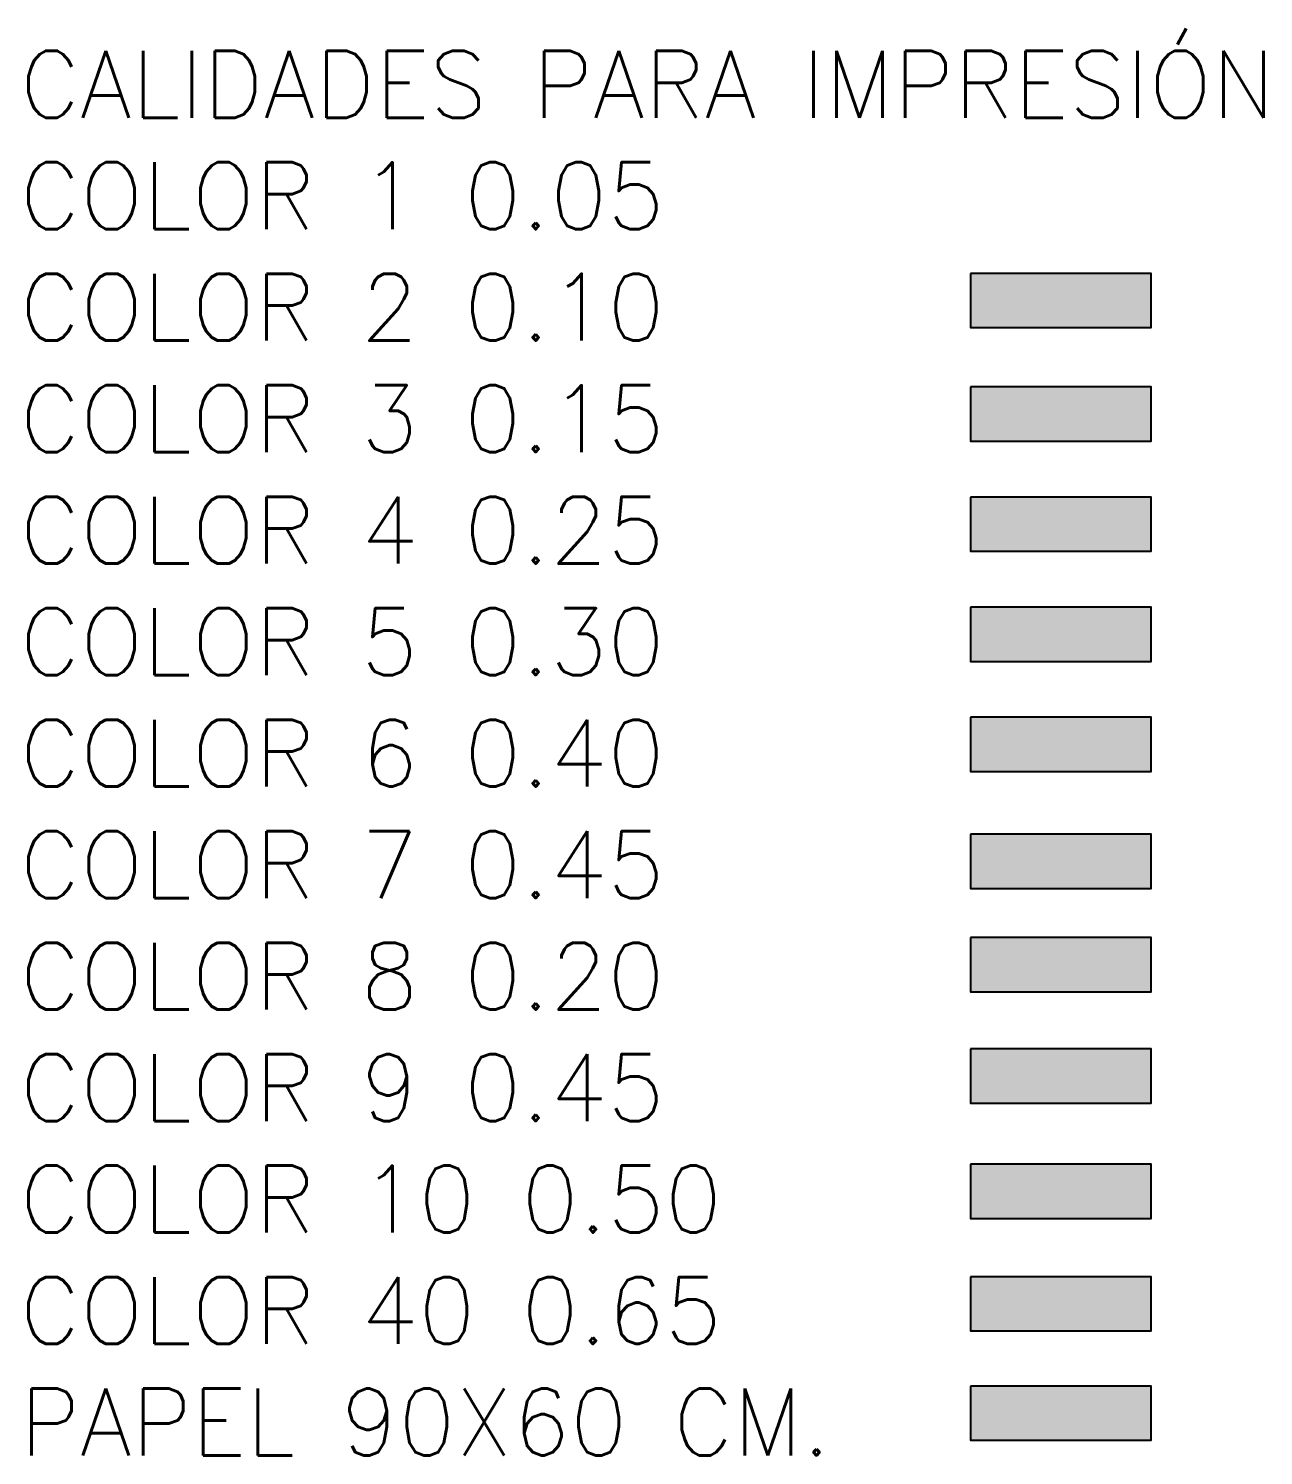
# Model space of a CAD drawing. Header units: millimetres. Extents: x -478 to -58, y -79 to 80.
# Drawn here: x -345.39 to -311.2, y 21.29 to 60.78 of the extents above; entities that cross this region are included whole.
import ezdxf

# ---------------------------------------------------------------- set-up
doc = ezdxf.new("R2010")
doc.units = ezdxf.units.MM
doc.header["$MEASUREMENT"] = 0
doc.styles.add('PEQ', font='simplex.shx', dxfattribs={"height": 0.09})

msp = doc.modelspace()

# ---------------------------------------------------------------- hatches: boundary and pattern name
for color, points in [(1, [(-319.30812, 54.00184), (-319.30812, 52.50184), (-314.30812, 52.50184), (-314.30812, 54.00184)]), (2, [(-319.30812, 50.85937), (-319.30812, 49.35937), (-314.30812, 49.35937), (-314.30812, 50.85937)]), (3, [(-319.30812, 47.81212), (-319.30812, 46.31212), (-314.30812, 46.31212), (-314.30812, 47.81212)]), (4, [(-319.30812, 44.76488), (-319.30812, 43.26488), (-314.30812, 43.26488), (-314.30812, 44.76488)]), (5, [(-319.30812, 41.71763), (-319.30812, 40.21763), (-314.30812, 40.21763), (-314.30812, 41.71763)]), (6, [(-319.30812, 38.47993), (-319.30812, 36.97993), (-314.30812, 36.97993), (-314.30812, 38.47993)]), (7, [(-319.30812, 35.62314), (-319.30812, 34.12314), (-314.30812, 34.12314), (-314.30812, 35.62314)]), (8, [(-319.30812, 32.54269), (-319.30812, 31.04269), (-314.30812, 31.04269), (-314.30812, 32.54269)]), (9, [(-319.30812, 29.34745), (-319.30812, 27.84745), (-314.30812, 27.84745), (-314.30812, 29.34745)]), (10, [(-319.30812, 26.2363), (-319.30812, 24.7363), (-314.30812, 24.7363), (-314.30812, 26.2363)]), (40, [(-319.30812, 23.20924), (-319.30812, 21.70924), (-314.30812, 21.70924), (-314.30812, 23.20924)])]:
    msp.add_hatch(color=color).paths.add_polyline_path(points)

# ---------------------------------------------------------------- linework, layer by layer
at = {"color": 1}
msp.add_lwpolyline([(-319.30812, 54.00184), (-319.30812, 52.50184), (-314.30812, 52.50184), (-314.30812, 54.00184)], close=True, dxfattribs=at)
at = {"color": 2}
msp.add_lwpolyline([(-319.30812, 50.85937), (-319.30812, 49.35937), (-314.30812, 49.35937), (-314.30812, 50.85937)], close=True, dxfattribs=at)
at = {"color": 3}
msp.add_lwpolyline([(-319.30812, 47.81212), (-319.30812, 46.31212), (-314.30812, 46.31212), (-314.30812, 47.81212)], close=True, dxfattribs=at)
at = {"color": 4}
msp.add_lwpolyline([(-319.30812, 44.76488), (-319.30812, 43.26488), (-314.30812, 43.26488), (-314.30812, 44.76488)], close=True, dxfattribs=at)
at = {"color": 5}
msp.add_lwpolyline([(-319.30812, 41.71763), (-319.30812, 40.21763), (-314.30812, 40.21763), (-314.30812, 41.71763)], close=True, dxfattribs=at)
at = {"color": 6}
msp.add_lwpolyline([(-319.30812, 38.47993), (-319.30812, 36.97993), (-314.30812, 36.97993), (-314.30812, 38.47993)], close=True, dxfattribs=at)
at = {"color": 7}
msp.add_lwpolyline([(-319.30812, 35.62314), (-319.30812, 34.12314), (-314.30812, 34.12314), (-314.30812, 35.62314)], close=True, dxfattribs=at)
at = {"color": 8}
msp.add_lwpolyline([(-319.30812, 32.54269), (-319.30812, 31.04269), (-314.30812, 31.04269), (-314.30812, 32.54269)], close=True, dxfattribs=at)
at = {"color": 9}
msp.add_lwpolyline([(-319.30812, 29.34745), (-319.30812, 27.84745), (-314.30812, 27.84745), (-314.30812, 29.34745)], close=True, dxfattribs=at)
at = {"color": 10}
msp.add_lwpolyline([(-319.30812, 26.2363), (-319.30812, 24.7363), (-314.30812, 24.7363), (-314.30812, 26.2363)], close=True, dxfattribs=at)
at = {"color": 40}
msp.add_lwpolyline([(-319.30812, 23.20924), (-319.30812, 21.70924), (-314.30812, 21.70924), (-314.30812, 23.20924)], close=True, dxfattribs=at)

# ---------------------------------------------------------------- texts
at = {"insert": (-345.62479, 60.16235), "char_height": 1.8507452, "width": 33.1051642, "attachment_point": 1, "style": 'PEQ'}
msp.add_mtext('CALIDADES PARA IMPRESIÓN\\PCOLOR 1 0.05\\PCOLOR 2 0.10\\PCOLOR 3 0.15\\PCOLOR 4 0.25\\PCOLOR 5 0.30\\PCOLOR 6 0.40\\PCOLOR 7 0.45\\PCOLOR 8 0.20\\PCOLOR 9 0.45\\PCOLOR 10 0.50\\PCOLOR 40 0.65\\PPAPEL 90X60 CM.', dxfattribs=at)

doc.saveas('drawing.dxf')
